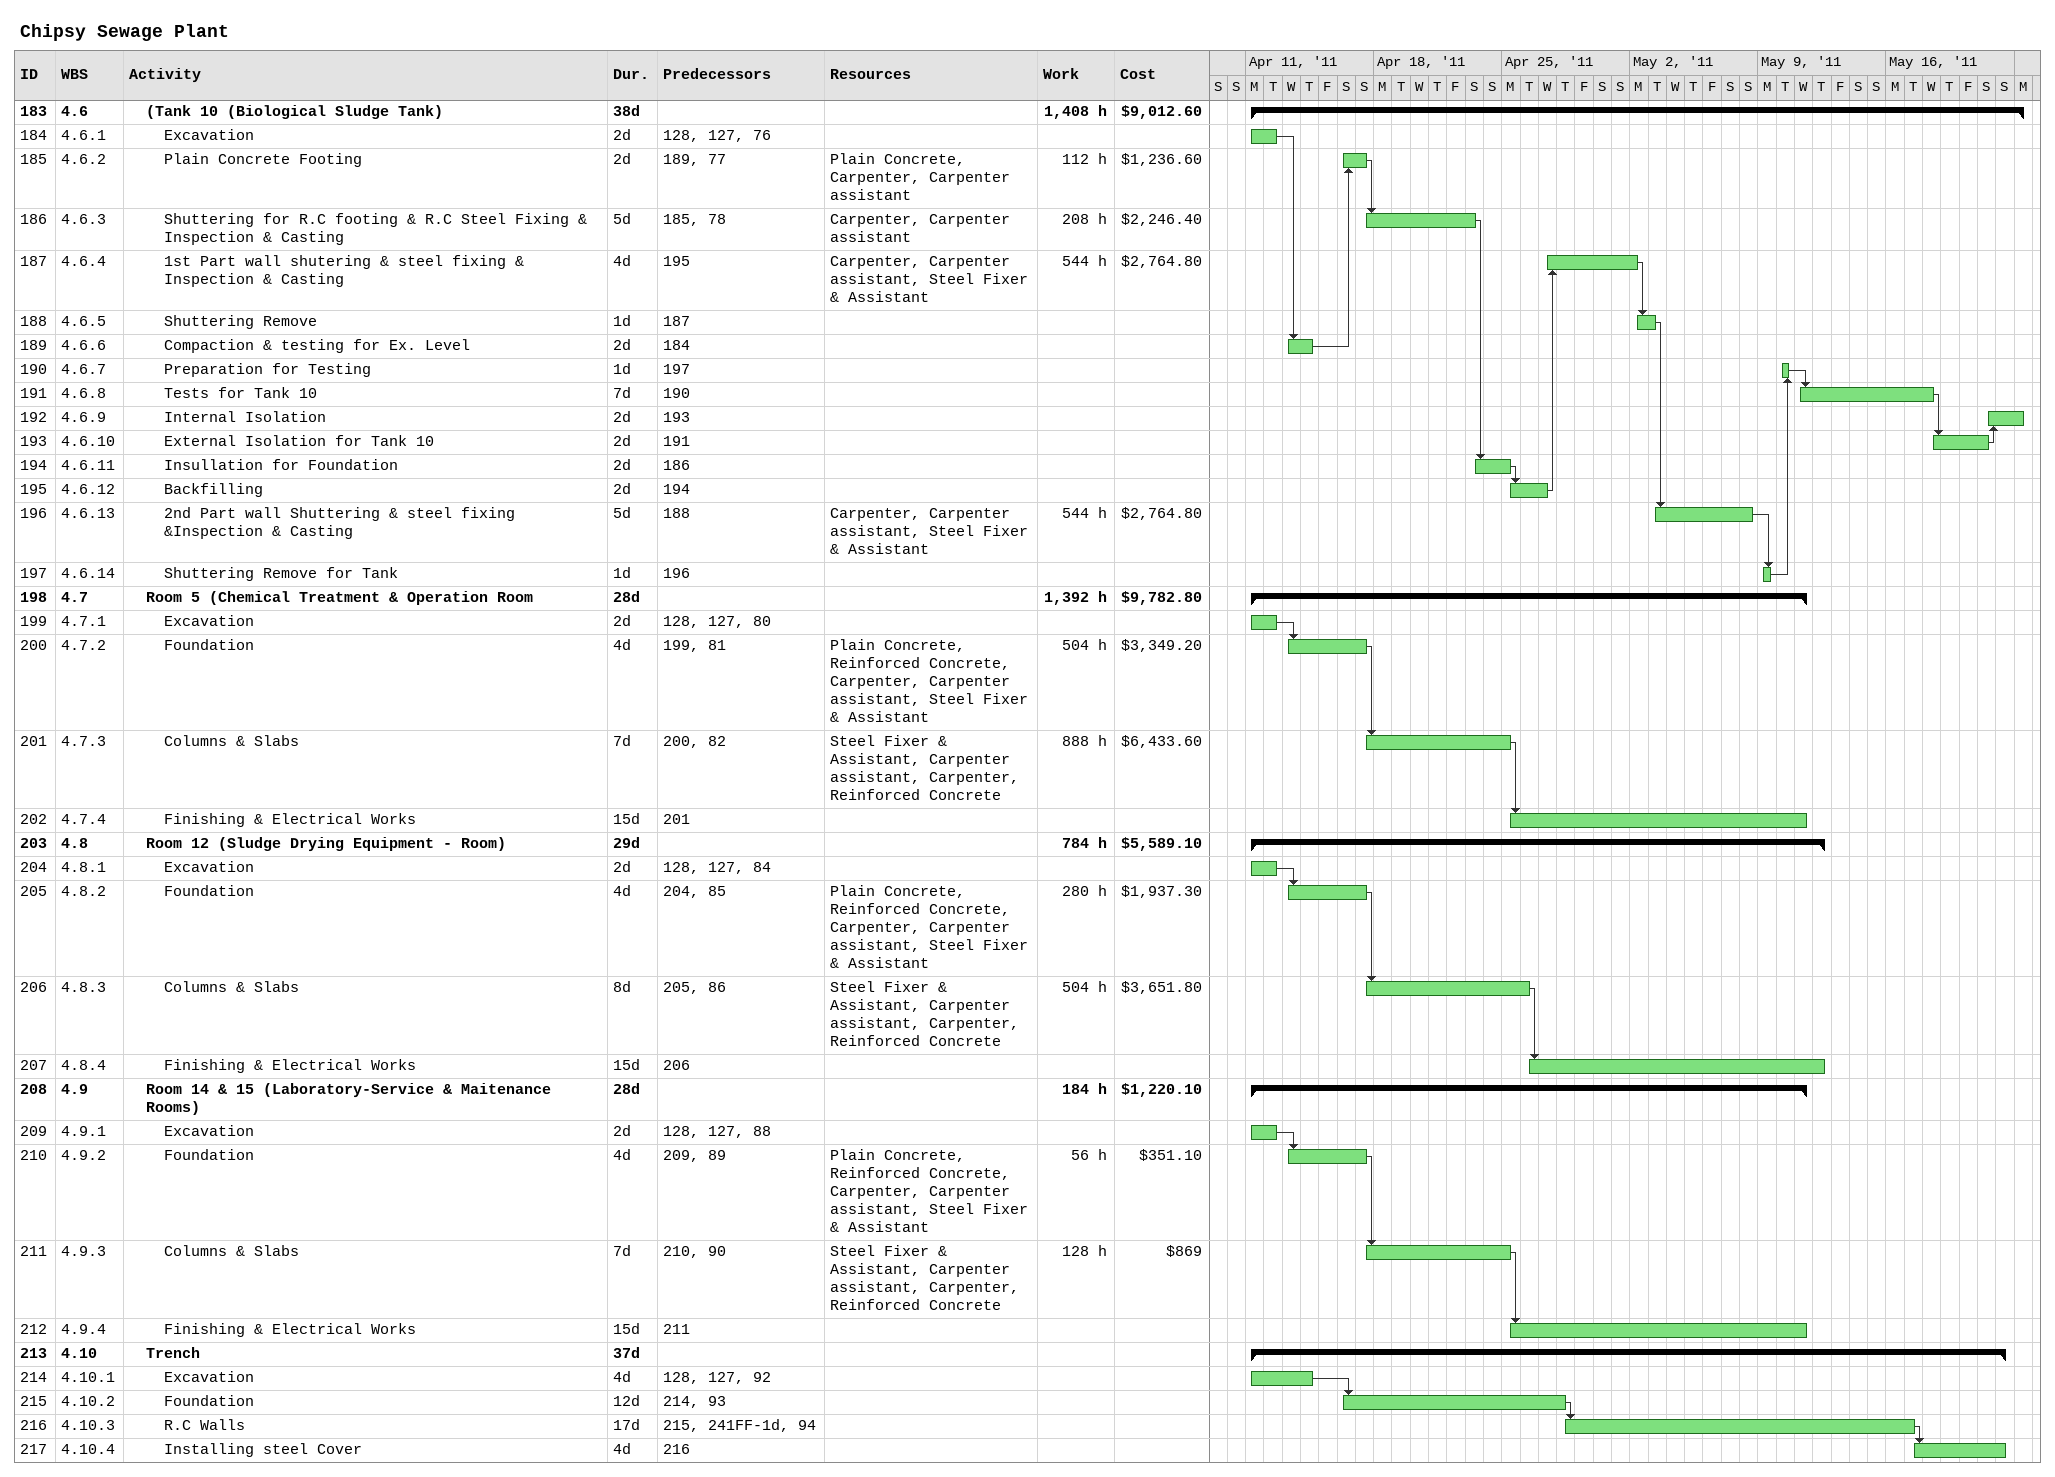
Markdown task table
Chipsy Sewage Plant

| ID | WBS | Task | Duration | Start | Finish | Predecessors | Resources | Work (h) | Cost ($) |
|---|---|---|---|---|---|---|---|---|---|
| 183 | 4.6 | **(Tank 10 (Biological Sludge Tank)** | 38d | 2011-04-11 | 2011-05-23 |  |  | 1408 | 9012.60 |
| 184 | 4.6.1 | Excavation | 2d | 2011-04-11 | 2011-04-12 | 128, 127, 76 |  |  |  |
| 185 | 4.6.2 | Plain Concrete Footing | 2d | 2011-04-16 | 2011-04-17 | 189, 77 | Plain Concrete, Carpenter, Carpenter assistant | 112 | 1236.60 |
| 186 | 4.6.3 | Shuttering for R.C footing & R.C Steel Fixing & Inspection & Casting | 5d | 2011-04-17 | 2011-04-23 | 185, 78 | Carpenter, Carpenter assistant | 208 | 2246.40 |
| 187 | 4.6.4 | 1st Part wall shutering & steel fixing & Inspection & Casting | 4d | 2011-04-27 | 2011-05-02 | 195 | Carpenter, Carpenter assistant, Steel Fixer & Assistant | 544 | 2764.80 |
| 188 | 4.6.5 | Shuttering Remove | 1d | 2011-05-02 | 2011-05-03 | 187 |  |  |  |
| 189 | 4.6.6 | Compaction & testing for Ex. Level | 2d | 2011-04-13 | 2011-04-14 | 184 |  |  |  |
| 190 | 4.6.7 | Preparation for Testing | 1d | 2011-05-10 | 2011-05-10 | 197 |  |  |  |
| 191 | 4.6.8 | Tests for Tank 10 | 7d | 2011-05-11 | 2011-05-18 | 190 |  |  |  |
| 192 | 4.6.9 | Internal Isolation | 2d | 2011-05-21 | 2011-05-23 | 193 |  |  |  |
| 193 | 4.6.10 | External Isolation for Tank 10 | 2d | 2011-05-18 | 2011-05-21 | 191 |  |  |  |
| 194 | 4.6.11 | Insullation for Foundation | 2d | 2011-04-23 | 2011-04-25 | 186 |  |  |  |
| 195 | 4.6.12 | Backfilling | 2d | 2011-04-25 | 2011-04-27 | 194 |  |  |  |
| 196 | 4.6.13 | 2nd Part wall Shuttering & steel fixing &Inspection & Casting | 5d | 2011-05-03 | 2011-05-08 | 188 | Carpenter, Carpenter assistant, Steel Fixer & Assistant | 544 | 2764.80 |
| 197 | 4.6.14 | Shuttering Remove for Tank | 1d | 2011-05-09 | 2011-05-09 | 196 |  |  |  |
| 198 | 4.7 | **Room 5 (Chemical Treatment & Operation Room** | 28d | 2011-04-11 | 2011-05-11 |  |  | 1392 | 9782.80 |
| 199 | 4.7.1 | Excavation | 2d | 2011-04-11 | 2011-04-12 | 128, 127, 80 |  |  |  |
| 200 | 4.7.2 | Foundation | 4d | 2011-04-13 | 2011-04-17 | 199, 81 | Plain Concrete, Reinforced Concrete, Carpenter, Carpenter assistant, Steel Fixer & Assistant | 504 | 3349.20 |
| 201 | 4.7.3 | Columns & Slabs | 7d | 2011-04-17 | 2011-04-25 | 200, 82 | Steel Fixer & Assistant, Carpenter assistant, Carpenter, Reinforced Concrete | 888 | 6433.60 |
| 202 | 4.7.4 | Finishing & Electrical Works | 15d | 2011-04-25 | 2011-05-11 | 201 |  |  |  |
| 203 | 4.8 | **Room 12 (Sludge Drying Equipment - Room)** | 29d | 2011-04-11 | 2011-05-12 |  |  | 784 | 5589.10 |
| 204 | 4.8.1 | Excavation | 2d | 2011-04-11 | 2011-04-12 | 128, 127, 84 |  |  |  |
| 205 | 4.8.2 | Foundation | 4d | 2011-04-13 | 2011-04-17 | 204, 85 | Plain Concrete, Reinforced Concrete, Carpenter, Carpenter assistant, Steel Fixer & Assistant | 280 | 1937.30 |
| 206 | 4.8.3 | Columns & Slabs | 8d | 2011-04-17 | 2011-04-26 | 205, 86 | Steel Fixer & Assistant, Carpenter assistant, Carpenter, Reinforced Concrete | 504 | 3651.80 |
| 207 | 4.8.4 | Finishing & Electrical Works | 15d | 2011-04-26 | 2011-05-12 | 206 |  |  |  |
| 208 | 4.9 | **Room 14 & 15 (Laboratory-Service & Maitenance Rooms)** | 28d | 2011-04-11 | 2011-05-11 |  |  | 184 | 1220.10 |
| 209 | 4.9.1 | Excavation | 2d | 2011-04-11 | 2011-04-12 | 128, 127, 88 |  |  |  |
| 210 | 4.9.2 | Foundation | 4d | 2011-04-13 | 2011-04-17 | 209, 89 | Plain Concrete, Reinforced Concrete, Carpenter, Carpenter assistant, Steel Fixer & Assistant | 56 | 351.10 |
| 211 | 4.9.3 | Columns & Slabs | 7d | 2011-04-17 | 2011-04-25 | 210, 90 | Steel Fixer & Assistant, Carpenter assistant, Carpenter, Reinforced Concrete | 128 | 869 |
| 212 | 4.9.4 | Finishing & Electrical Works | 15d | 2011-04-25 | 2011-05-11 | 211 |  |  |  |
| 213 | 4.10 | **Trench** | 37d | 2011-04-11 | 2011-05-22 |  |  |  |  |
| 214 | 4.10.1 | Excavation | 4d | 2011-04-11 | 2011-04-14 | 128, 127, 92 |  |  |  |
| 215 | 4.10.2 | Foundation | 12d | 2011-04-16 | 2011-04-28 | 214, 93 |  |  |  |
| 216 | 4.10.3 | R.C Walls | 17d | 2011-04-28 | 2011-05-17 | 215, 241FF-1d, 94 |  |  |  |
| 217 | 4.10.4 | Installing steel Cover | 4d | 2011-05-17 | 2011-05-22 | 216 |  |  |  |
